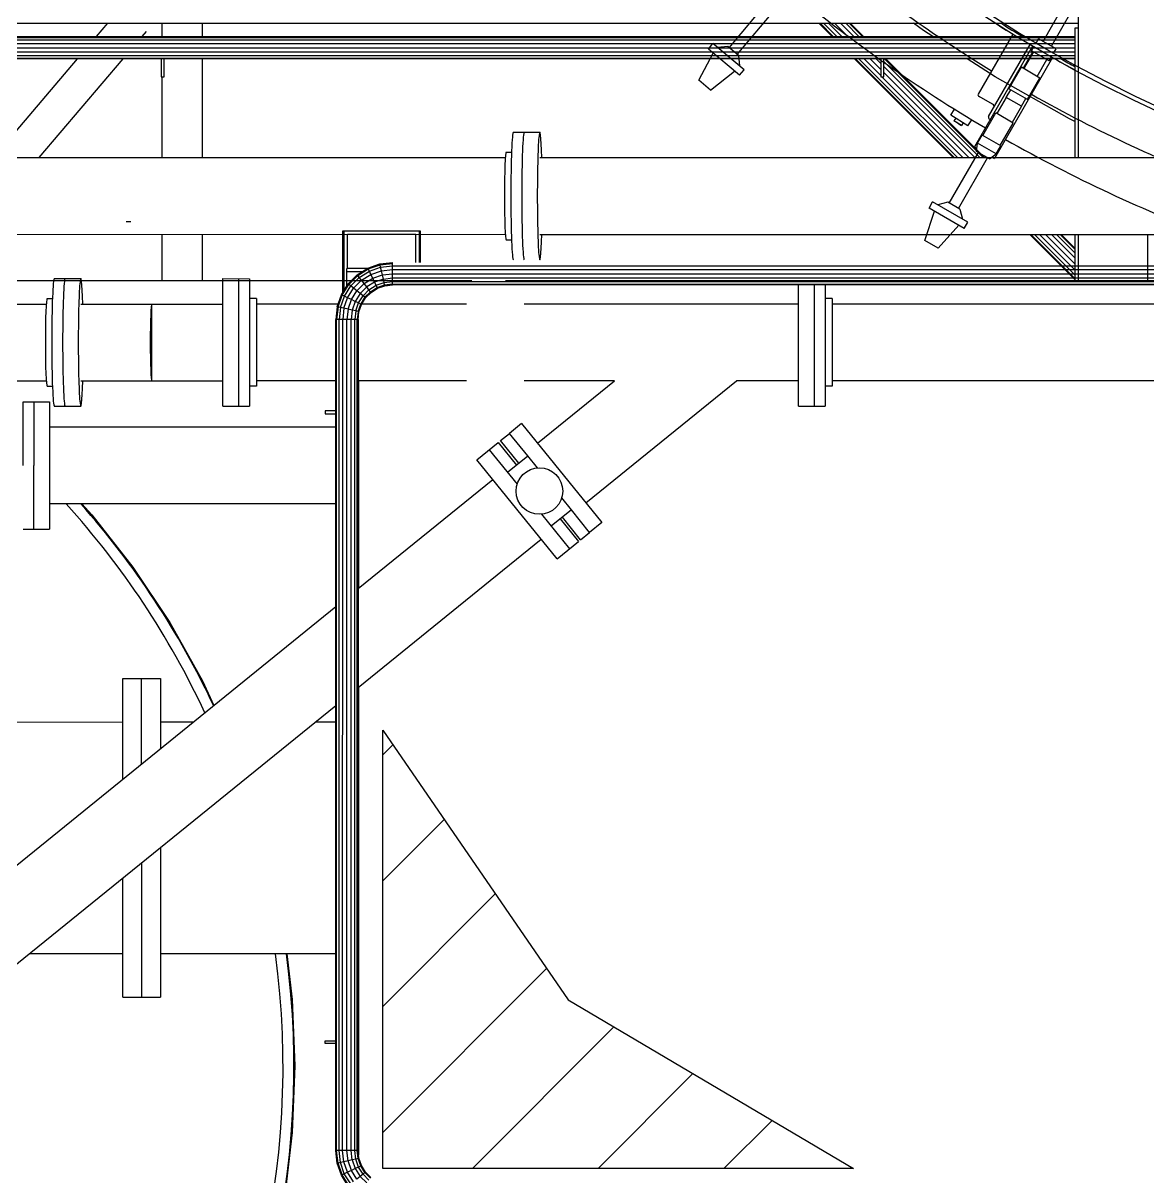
# Model space of a CAD drawing. Header units: metres. Extents: x 0 to 63075, y 0 to 44550.
# Drawn here: x 57810.6 to 58181, y 39610.1 to 39989.9 of the extents above; entities that cross this region are included whole.
import ezdxf

# ---------------------------------------------------------------- set-up
doc = ezdxf.new("R2010")
doc.units = ezdxf.units.M
doc.header["$LTSCALE"] = 75
for name, color, linetype in [('GSB', 7, 'Continuous'), ('ML6', 1, 'Continuous'), ('SDM', 7, 'Continuous'), ('SL1', 8, 'Continuous')]:
    doc.layers.add(name, color=color, linetype=linetype)
doc.styles.add('ROMANS', font='ROMANS.SHX')
doc.dimstyles.new('75___1-75', dxfattribs={"dimscale": 75, "dimtxt": 2.5, "dimasz": 2, "dimexe": 1.5, "dimexo": 1, "dimgap": 0.5, "dimtad": 1, "dimdec": 0, "dimzin": 12, "dimtxsty": 'ROMANS', "dimcen": 0, "dimclrd": 256, "dimclre": 256, "dimclrt": 3, "dimazin": 3, "dimtfac": 1, "dimtdec": 0, "dimtmove": 0, "dimatfit": 0, "dimfxl": 1, "dimlwd": -1, "dimlwe": -1, "dimarcsym": 0})

# ---------------------------------------------------------------- blocks, each defined once
blk = doc.blocks.new('A$C6bae614f')
at = {"layer": 'SL1'}
h = blk.add_hatch(dxfattribs=at)
h.set_pattern_fill('_USER', color=256, scale=195, angle=44.9981, style=0, pattern_type=0)
h.set_pattern_definition([(44.99813, (316091.82, -18683.72), (-137.8813, 137.89033), [])])
h.paths.add_polyline_path([(400329.4, 38977.5), (400955.3, 38607.8), (399923.2, 38607.8), (399923.3, 39568.3)])
for p, q in [((400682.8, 41064.4), (400765.2, 41162.6)), ((401371.4, 41078.3), (401417, 41157.5)), ((400700.5, 41049.5), (400782.9, 41147.7)), ((401389.7, 41067.7), (401435.4, 41146.8)), ((401449.3, 40823.5), (401449.3, 41134)), ((393206.3, 41118.1), (401449.3, 41117.9)), ((399295.4, 41088.8), (399320.1, 41117.9)), ((399395.4, 41088.8), (399405, 41100.2)), ((399438.5, 41117.9), (399438.5, 41088.8)), ((399527.4, 41117.9), (399527.4, 41088.8)), ((400908.6, 41088.8), (400879.5, 41117.9)), ((400911.2, 41088.8), (400882.1, 41117.9)), ((400918.7, 41088.8), (400889.6, 41117.9)), ((400929.9, 41088.8), (400900.8, 41117.9)), ((400943.1, 41088.8), (400914, 41117.9)), ((400956.3, 41088.8), (400927.2, 41117.9)), ((400967.5, 41088.8), (400938.4, 41117.9)), ((400975, 41088.8), (400945.9, 41117.9)), ((400948.5, 41117.9), (400977.6, 41088.8)), ((401108.9, 41101.9), (401087.2, 41117.9)), ((401129.2, 41088.8), (401108.9, 41101.9)), ((401449.3, 41107.4), (401441.2, 41107.4)), ((401441.2, 41107.4), (401441.2, 40823.5)), ((393376, 41074), (401441.2, 41073.7)), ((393377.2, 41081.9), (401441.2, 41081.6)), ((393403.3, 41089), (401441.2, 41088.8)), ((393403.3, 41087.2), (401441.2, 41086.9)), ((400637.2, 41061.2), (400647.3, 41073.3)), ((400715.4, 41016.2), (400647.3, 41073.3)), ((401304.8, 41094.2), (401228.9, 40962.7)), ((401355.8, 41074.7), (401361.3, 41084.2)), ((401399.8, 41061.9), (401361.3, 41084.2)), ((393375.6, 41064.6), (401441.2, 41064.4)), ((393376, 41055.3), (401441.2, 41055)), ((400616, 40992.9), (400647.7, 41052.3)), ((400705.3, 41004.1), (400637.2, 41061.2)), ((400679.7, 41067), (400657.3, 41065)), ((400703.5, 41047), (400679.7, 41067)), ((401348.3, 41068.1), (401220.8, 40847.2)), ((401251.6, 40913.3), (401342.9, 41071.3)), ((401348.8, 41056.1), (401327.4, 41019.2)), ((401329.4, 41018), (401350.8, 41055)), ((401346, 41057.7), (401351.1, 41066.5)), ((401384.6, 41035.5), (401346, 41057.7)), ((401394.3, 41052.5), (401399.8, 41061.9)), ((393377.2, 41047.4), (401441.2, 41047.1)), ((393379, 41042.1), (401441.2, 41041.8)), ((401441.2, 41040), (393403.3, 41040.2)), ((399069.9, 40823.6), (399253.9, 41040)), ((399169.9, 40823.6), (399353.9, 41040)), ((399437.2, 41040), (399437.2, 41000.9)), ((399443.6, 41000.9), (399443.6, 41040)), ((399527.4, 41040), (399527.4, 40823.6)), ((400703.5, 41047), (400705.5, 41024.5)), ((401173.8, 40823.5), (400957.4, 41040)), ((401176.4, 40823.5), (400960, 41040)), ((401183.9, 40823.5), (400967.5, 41040)), ((401015.4, 41003.3), (400978.7, 41040)), ((401015.4, 41016.5), (400991.9, 41040)), ((401015.4, 41029.7), (401005.1, 41040)), ((401015.4, 41040), (401015.4, 41000.9)), ((401021.7, 41000.9), (401021.7, 41040)), ((401232.7, 40823.5), (401021.7, 41034.5)), ((401221.5, 40823.5), (401021.7, 41023.3)), ((401240.2, 40823.5), (401023.7, 41040)), ((401026.4, 41040), (401242.8, 40823.5)), ((401266, 41000.3), (401204.7, 41040)), ((401392.3, 41042.7), (401264.8, 40821.7)), ((401358.5, 41001.3), (401379.8, 41038.2)), ((401384.6, 41035.5), (401389.6, 41044.2)), ((399437.2, 41000.9), (399443.6, 41000.9)), ((399438.5, 41000.9), (399438.5, 40823.6)), ((400641.7, 40971.3), (400694.7, 41012.9)), ((400705.3, 41004.1), (400715.4, 41016.2)), ((401015.4, 41000.9), (401021.7, 41000.9)), ((401195.1, 40823.5), (401017.8, 41000.9)), ((401208.3, 40823.5), (401021.7, 41010.1)), ((401429.1, 40908.3), (401266, 41000.3)), ((401296.4, 40974.4), (401323.6, 41021.4)), ((401364.3, 40997.9), (401323.6, 41021.4)), ((401337.1, 40950.9), (401364.3, 40997.9)), ((400641.7, 40971.3), (400616, 40992.9)), ((401290.6, 40955.4), (401300.3, 40972.1)), ((401337.1, 40950.9), (401296.4, 40974.4)), ((401260.4, 40940.4), (401231.4, 40957.2)), ((401290.6, 40955.4), (401270, 40919.9)), ((401323.6, 40936.3), (401290.6, 40955.4)), ((401323.6, 40936.3), (401333.3, 40953.1)), ((401169.1, 40916.3), (401177.3, 40929.5)), ((401239.1, 40872.1), (401267.5, 40921.3)), ((401305.6, 40899.3), (401267.5, 40921.3)), ((401323.6, 40936.3), (401303.2, 40900.7)), ((401206.4, 40893.1), (401169.1, 40916.3)), ((401179.6, 40909.8), (401175.9, 40903.9)), ((401192.3, 40893.7), (401175.9, 40903.9)), ((401184, 40898.8), (401175.9, 40903.9)), ((401184, 40898.8), (401192.3, 40893.7)), ((401195.9, 40899.6), (401192.3, 40893.7)), ((401206.4, 40893.1), (401214.8, 40906.5)), ((401254.2, 40907.7), (401255.4, 40907.1)), ((401277.2, 40850.1), (401305.6, 40899.3)), ((401441.2, 40902.4), (401429.1, 40908.3)), ((400209.5, 40879.1), (400267.7, 40879.1)), ((401227.3, 40855.4), (401237.5, 40873)), ((401278.8, 40849.1), (401237.5, 40873)), ((401220.8, 40847.2), (401226.2, 40844)), ((401225.5, 40837.2), (401227.3, 40855.4)), ((401268.7, 40831.5), (401227.3, 40855.4)), ((401268.7, 40831.5), (401278.8, 40849.1)), ((397270, 40823.7), (400191.9, 40823.6)), ((400193.7, 40835.5), (400205.5, 40835.5)), ((400267.6, 40823.6), (403189.6, 40823.5)), ((401165.6, 40723.9), (401229.7, 40834.8)), ((401185.6, 40712.3), (401249.7, 40823.3)), ((401253.8, 40820.9), (401225.5, 40837.2)), ((401253.8, 40820.9), (401268.7, 40831.5)), ((401259.4, 40824.9), (401264.8, 40821.7)), ((401121.2, 40712.8), (401129.1, 40726.5)), ((401206.1, 40682), (401129.1, 40726.5)), ((401162.1, 40725.9), (401140.4, 40720)), ((401189, 40710.3), (401162.1, 40725.9)), ((401112.2, 40641.9), (401133.1, 40705.9)), ((401198.2, 40668.3), (401121.2, 40712.8)), ((401189, 40710.3), (401194.8, 40688.5)), ((399370.5, 40682.4), (399360.5, 40682.4)), ((401141.3, 40625.1), (401186.3, 40675.2)), ((401198.2, 40668.3), (401206.1, 40682)), ((397270, 40655.4), (400191.9, 40655.3)), ((399438.5, 40655.3), (399438.5, 40553.6)), ((399527.4, 40655.3), (399527.4, 40553.6)), ((399835.5, 40662.8), (400005.5, 40662.8)), ((399835.5, 40527.9), (399835.5, 40662.8)), ((399838, 40662.8), (399838, 40531.9)), ((399845.5, 40655.6), (399995.5, 40655.6)), ((399845.5, 40580.6), (399845.5, 40655.6)), ((399995.5, 40593.4), (399995.5, 40655.6)), ((400003, 40662.8), (400003, 40593.4)), ((400005.5, 40643), (400003, 40640.5)), ((400005.5, 40662.8), (400005.5, 40593.4)), ((400193.7, 40643.4), (400205.5, 40643.4)), ((400267.6, 40655.3), (403189.6, 40655.2)), ((401441.2, 40556.1), (401342, 40655.3)), ((401441.2, 40558.8), (401344.7, 40655.3)), ((401441.2, 40566.2), (401352.2, 40655.3)), ((401441.2, 40577.4), (401363.3, 40655.3)), ((401441.2, 40590.6), (401376.6, 40655.3)), ((401441.2, 40603.8), (401389.8, 40655.3)), ((401441.2, 40615), (401401, 40655.3)), ((401441.2, 40622.5), (401408.4, 40655.3)), ((401411.1, 40655.3), (401441.2, 40625.1)), ((401441.2, 40655.3), (401441.2, 40553.5)), ((401449.3, 40553.5), (401449.3, 40655.3)), ((401601.3, 40553.5), (401601.3, 40655.3)), ((401141.3, 40625.1), (401112.2, 40641.9)), ((399916.9, 40590.3), (399944.5, 40593.4)), ((399944.5, 40546.5), (399944.5, 40593.4)), ((399889.8, 40580.6), (399844.5, 40580.6)), ((399844.5, 40542.2), (399844.5, 40580.6)), ((399844.5, 40574), (399879.3, 40574)), ((399867, 40566.3), (399890.6, 40581.1)), ((399868.1, 40564.8), (399891.4, 40579.4)), ((399871.4, 40560.7), (399893.7, 40574.6)), ((399876.4, 40554.5), (399897.1, 40567.5)), ((399890.6, 40581.1), (399916.9, 40590.3)), ((399891.4, 40579.4), (399890.6, 40581.1)), ((399891.4, 40579.4), (399917.3, 40588.5)), ((399893.7, 40574.6), (399891.4, 40579.4)), ((399893.7, 40574.6), (399918.5, 40583.3)), ((399897.1, 40567.5), (399893.7, 40574.6)), ((399897.1, 40567.5), (399920.2, 40575.6)), ((399901.2, 40559.1), (399897.1, 40567.5)), ((399917.3, 40588.5), (399916.9, 40590.3)), ((399917.3, 40588.5), (399944.5, 40591.5)), ((399918.5, 40583.3), (399917.3, 40588.5)), ((399918.5, 40583.3), (399944.5, 40586.3)), ((399920.2, 40575.6), (399918.5, 40583.3)), ((399920.2, 40575.6), (399944.5, 40578.3)), ((399922.3, 40566.5), (399920.2, 40575.6)), ((399922.3, 40566.5), (399944.5, 40569)), ((399944.5, 40586.3), (401931, 40586.2)), ((399944.5, 40578.3), (401931, 40578.3)), ((399944.5, 40569), (401931, 40568.9)), ((400118.2, 40553.6), (397192.2, 40553.7)), ((399202.7, 40558.2), (399260.9, 40558.2)), ((399572.3, 40278.8), (399572.3, 40558.2)), ((399572.3, 40558.2), (399630.5, 40558.1)), ((399606.6, 40558.1), (399606.6, 40278.7)), ((399630.5, 40558.1), (399630.5, 40278.7)), ((399832.5, 40523), (399847.3, 40546.6)), ((399834.1, 40522.2), (399848.7, 40545.4)), ((399838.9, 40519.9), (399852.9, 40542.1)), ((399847.3, 40546.6), (399867, 40566.3)), ((399848.7, 40545.4), (399847.3, 40546.6)), ((399848.7, 40545.4), (399868.1, 40564.8)), ((399852.9, 40542.1), (399848.7, 40545.4)), ((399852.9, 40542.1), (399871.4, 40560.7)), ((399859.1, 40537.2), (399852.9, 40542.1)), ((399859.1, 40537.2), (399876.4, 40554.5)), ((399866.4, 40531.4), (399882.2, 40547.2)), ((399868.1, 40564.8), (399867, 40566.3)), ((399871.4, 40560.7), (399868.1, 40564.8)), ((399876.4, 40554.5), (399871.4, 40560.7)), ((399882.2, 40547.2), (399876.4, 40554.5)), ((399882.2, 40547.2), (399901.2, 40559.1)), ((399888, 40539.9), (399882.2, 40547.2)), ((399905.2, 40550.7), (399888, 40539.9)), ((399892.9, 40533.7), (399908.6, 40543.6)), ((399901.2, 40559.1), (399922.3, 40566.5)), ((399905.2, 40550.7), (399901.2, 40559.1)), ((399924.4, 40557.4), (399905.2, 40550.7)), ((399908.6, 40543.6), (399905.2, 40550.7)), ((399908.6, 40543.6), (399926.1, 40549.7)), ((399910.9, 40538.8), (399908.6, 40543.6)), ((399910.9, 40538.8), (399927.3, 40544.5)), ((399911.7, 40537.1), (399927.7, 40542.7)), ((399924.4, 40557.4), (399922.3, 40566.5)), ((399924.4, 40557.4), (399944.5, 40559.7)), ((399926.1, 40549.7), (399924.4, 40557.4)), ((399926.1, 40549.7), (399944.5, 40551.7)), ((399927.3, 40544.5), (399926.1, 40549.7)), ((399927.3, 40544.5), (399944.5, 40546.5)), ((399927.7, 40542.7), (399927.3, 40544.5)), ((399927.7, 40542.7), (399944.5, 40544.6)), ((399944.5, 40559.7), (401931, 40559.6)), ((399944.5, 40551.7), (401931, 40551.7)), ((399944.5, 40544.6), (399944.5, 40546.5)), ((399944.5, 40546.5), (401931, 40546.4)), ((401931, 40544.5), (399944.5, 40544.6)), ((403118.2, 40553.5), (400192.2, 40553.6)), ((400835, 40278.7), (400835, 40544.6)), ((400869.3, 40544.6), (400869.3, 40278.7)), ((400893.2, 40544.6), (400893.2, 40278.7)), ((399823.3, 40496.7), (399832.5, 40523)), ((399825.1, 40496.3), (399834.1, 40522.2)), ((399830.2, 40495.1), (399838.9, 40519.9)), ((399834.1, 40522.2), (399832.5, 40523)), ((399838.9, 40519.9), (399834.1, 40522.2)), ((399846, 40516.4), (399838.9, 40519.9)), ((399846, 40516.4), (399859.1, 40537.2)), ((399854.4, 40512.4), (399866.4, 40531.4)), ((399866.4, 40531.4), (399859.1, 40537.2)), ((399873.7, 40525.5), (399862.9, 40508.3)), ((399873.7, 40525.5), (399866.4, 40531.4)), ((399870, 40504.9), (399879.8, 40520.6)), ((399888, 40539.9), (399873.7, 40525.5)), ((399879.8, 40520.6), (399873.7, 40525.5)), ((399874.8, 40502.6), (399884, 40517.3)), ((399879.8, 40520.6), (399892.9, 40533.7)), ((399884, 40517.3), (399879.8, 40520.6)), ((399884, 40517.3), (399896.2, 40529.6)), ((399885.4, 40516.1), (399884, 40517.3)), ((399885.4, 40516.1), (399897.4, 40528.1)), ((399892.9, 40533.7), (399888, 40539.9)), ((399896.2, 40529.6), (399892.9, 40533.7)), ((399896.2, 40529.6), (399910.9, 40538.8)), ((399897.4, 40528.1), (399896.2, 40529.6)), ((399897.4, 40528.1), (399911.7, 40537.1)), ((399911.7, 40537.1), (399910.9, 40538.8)), ((396263.2, 40502.7), (399185.1, 40502.6)), ((399186.9, 40514.5), (399198.7, 40514.5)), ((399260.9, 40502.6), (399572.3, 40502.6)), ((399416.6, 40334.3), (399416.6, 40502.6)), ((399646.3, 40514.5), (399630.5, 40514.5)), ((399646.3, 40514.5), (399646.3, 40322.4)), ((399825.3, 40502.6), (399646.3, 40502.6)), ((399823.3, 40496.7), (399820.1, 40469)), ((399825.1, 40496.3), (399822, 40469)), ((399825.1, 40496.3), (399823.3, 40496.7)), ((399830.2, 40495.1), (399825.1, 40496.3)), ((399830.2, 40495.1), (399827.3, 40469)), ((399837.9, 40493.3), (399830.2, 40495.1)), ((399837.9, 40493.3), (399835.2, 40469)), ((399837.9, 40493.3), (399846, 40516.4)), ((399847, 40491.3), (399837.9, 40493.3)), ((399847, 40491.3), (399844.5, 40469)), ((399854.4, 40512.4), (399846, 40516.4)), ((399847, 40491.3), (399854.4, 40512.4)), ((399856.1, 40489.2), (399847, 40491.3)), ((399862.9, 40508.3), (399854.4, 40512.4)), ((399862.9, 40508.3), (399856.1, 40489.2)), ((399870, 40504.9), (399862.9, 40508.3)), ((399863.9, 40487.4), (399870, 40504.9)), ((399869, 40486.2), (399874.8, 40502.6)), ((399874.8, 40502.6), (399870, 40504.9)), ((399870.8, 40485.8), (399876.4, 40501.8)), ((399876.4, 40501.8), (399874.8, 40502.6)), ((399876.4, 40501.8), (399885.4, 40516.1)), ((400106.7, 40502.6), (399876.9, 40502.6)), ((400835, 40502.5), (400232.9, 40502.6)), ((400909, 40514.4), (400893.2, 40514.4)), ((400909, 40514.4), (400909, 40322.4)), ((401998.7, 40502.5), (400909, 40502.5)), ((399820.1, 38646.9), (399820.1, 40469)), ((399822, 40469), (399820.1, 40469)), ((399821.9, 38646.9), (399822, 40469)), ((399827.3, 40469), (399822, 40469)), ((399827.2, 38646.9), (399827.3, 40469)), ((399835.2, 40469), (399827.3, 40469)), ((399835.1, 38646.9), (399835.2, 40469)), ((399844.5, 40469), (399835.2, 40469)), ((399853.9, 40469), (399844.5, 40469)), ((399844.5, 38646.9), (399844.5, 40469)), ((399853.8, 38646.9), (399853.9, 40469)), ((399856.1, 40489.2), (399853.9, 40469)), ((399861.8, 40469), (399853.9, 40469)), ((399863.9, 40487.4), (399856.1, 40489.2)), ((399861.7, 38646.9), (399861.8, 40469)), ((399863.9, 40487.4), (399861.8, 40469)), ((399867.1, 40469), (399861.8, 40469)), ((399869, 40486.2), (399863.9, 40487.4)), ((399867, 38646.9), (399867.1, 40469)), ((399869, 40486.2), (399867.1, 40469)), ((399868.9, 40469), (399867.1, 40469)), ((399868.9, 40469), (399870.8, 40485.8)), ((399868.9, 40469), (399868.9, 38646.9)), ((399870.8, 40485.8), (399869, 40486.2)), ((396263.2, 40334.4), (399185.1, 40334.3)), ((399186.9, 40322.4), (399198.7, 40322.4)), ((399260.9, 40334.3), (399572.3, 40334.3)), ((399646.3, 40322.4), (399630.5, 40322.4)), ((399820.1, 40334.3), (399646.3, 40334.3)), ((400106.7, 40334.3), (399868.9, 40334.3)), ((399870, 39879.7), (399870, 40334.3)), ((399870, 40334.3), (399870, 39879.7)), ((400431.7, 40334.3), (400232.9, 40334.3)), ((400262.6, 40197.5), (400431.7, 40334.3)), ((400368.5, 40066.7), (400699.1, 40334.3)), ((400835, 40334.3), (400699.1, 40334.3)), ((400909, 40322.4), (400893.2, 40322.4)), ((402006.6, 40334.2), (400909, 40334.3)), ((399134.3, 40288.2), (399192.4, 40288.2)), ((399134.3, 40148.5), (399134.3, 40288.2)), ((399158.2, 40288.2), (399158.1, 40148.5)), ((399192.4, 40288.2), (399192.4, 40148.5)), ((399202.7, 40278.8), (399260.8, 40278.8)), ((399572.3, 40278.8), (399630.5, 40278.7)), ((399820.1, 40268.4), (399796.5, 40268.4)), ((399796.5, 40268.4), (399796.5, 40262.1)), ((400835, 40278.7), (400893.2, 40278.7)), ((399796.5, 40262.1), (399820.1, 40262.1)), ((400227.7, 40240.6), (400201, 40219.1)), ((400227.7, 40240.6), (400403.4, 40023.5)), ((399820.1, 40232.6), (399192.4, 40232.6)), ((399870, 40232.6), (399868.9, 40232.6)), ((400181.3, 40203.1), (400201, 40219.1)), ((400241.1, 40169.6), (400201, 40219.1)), ((400129.6, 40161.3), (400176.4, 40199.2)), ((400176.4, 40199.2), (400216.5, 40149.7)), ((400221.3, 40153.6), (400181.3, 40203.1)), ((400156.7, 40183.2), (400218, 40107.5)), ((400196.8, 40133.7), (400241.1, 40169.6)), ((400262.3, 40143.4), (400241.1, 40169.6)), ((399158.1, 40008.8), (399158.1, 40148.5)), ((399192.4, 40148.5), (399192.4, 40008.8)), ((400217.5, 40052.7), (400129.6, 40161.3)), ((399868.9, 39878.8), (400164.5, 40118.1)), ((399820.1, 40064.3), (399192.4, 40064.3)), ((399262.8, 40064.3), (399284.9, 40040.4)), ((399870, 40064.3), (399868.9, 40064.3)), ((400336.7, 40051.4), (400315.5, 40077.6)), ((399284.9, 40040.4), (399375.3, 39925.7)), ((400305.4, 39944.1), (400217.5, 40052.7)), ((400271.2, 40041.8), (400332.5, 39966)), ((400336.7, 40051.4), (400292.4, 40015.6)), ((400376.8, 40001.9), (400336.7, 40051.4)), ((400312.1, 40031.5), (400352.2, 39982)), ((400357.1, 39985.9), (400317, 40035.4)), ((400403.4, 40023.5), (400376.8, 40001.9)), ((399134.3, 40008.8), (399192.4, 40008.8)), ((399868.9, 39662.3), (400270.4, 39987.3)), ((400357.1, 39985.9), (400376.8, 40001.9)), ((400305.4, 39944.1), (400352.2, 39982)), ((399375.3, 39925.7), (399456.4, 39804.3)), ((398891.9, 39088), (399820.1, 39839.3)), ((399456.4, 39804.3), (399527.8, 39676.8)), ((399353.1, 39461.3), (399353.1, 39681.7)), ((399353.1, 39681.7), (399435.4, 39681.7)), ((399394.3, 39494.6), (399394.3, 39681.7)), ((399435.4, 39681.7), (399435.4, 39527.9)), ((399527.8, 39676.8), (399552.7, 39622.8)), ((399870, 38704.6), (399870, 39663.2)), ((399870, 39663.2), (399870, 38637.1)), ((398997.8, 38957.2), (399820.1, 39622.8)), ((399552.2, 39622.4), (399551.9, 39622.5)), ((397870.7, 39586.5), (399353.1, 39586.4)), ((399507.7, 39586.4), (399435.4, 39586.4)), ((399820.1, 39586.4), (399775.2, 39586.4)), ((399870, 39586.4), (399868.9, 39586.4)), ((399435.4, 39311.4), (399435.4, 38983.2)), ((399394.3, 39278.1), (399394.3, 38983.2)), ((399353.1, 38983.2), (399353.1, 39244.8)), ((399353.1, 39078.4), (399147.6, 39078.4)), ((399820.1, 39078.4), (399435.4, 39078.4)), ((399712.9, 39078.4), (399724.8, 38978.3)), ((399870, 39078.4), (399868.9, 39078.4)), ((399353.1, 38983.2), (399435.4, 38983.2)), ((399724.8, 38978.3), (399730.5, 38832.4)), ((399796.5, 38887.8), (399820.1, 38887.8)), ((399796.5, 38881.4), (399796.5, 38887.8)), ((399820.1, 38881.4), (399796.5, 38881.4)), ((399730.5, 38832.4), (399724.7, 38686.5)), ((399868.9, 38762.8), (399870, 38762.8)), ((399868.9, 38755.6), (399870, 38755.6)), ((399870, 38704.6), (399870, 38704.6)), ((399724.7, 38686.5), (399707.6, 38541.4)), ((399870, 38680.6), (399868.9, 38680.6)), ((399868.9, 38674), (399870, 38674)), ((399823.2, 38619.2), (399820.1, 38646.9)), ((399821.9, 38646.9), (399820.1, 38646.9)), ((399825, 38619.6), (399821.9, 38646.9)), ((399827.2, 38646.9), (399821.9, 38646.9)), ((399830.2, 38620.8), (399827.2, 38646.9)), ((399835.1, 38646.9), (399827.2, 38646.9)), ((399844.5, 38646.9), (399835.1, 38646.9)), ((399837.9, 38622.6), (399835.1, 38646.9)), ((399853.8, 38646.9), (399844.5, 38646.9)), ((399847, 38624.7), (399844.5, 38646.9)), ((399856.1, 38626.7), (399853.8, 38646.9)), ((399861.7, 38646.9), (399853.8, 38646.9)), ((399863.8, 38628.5), (399861.7, 38646.9)), ((399867, 38646.9), (399861.7, 38646.9)), ((399868.9, 38646.9), (399867, 38646.9)), ((399869, 38629.7), (399867, 38646.9)), ((399870.8, 38630.1), (399868.9, 38646.9)), ((399830.2, 38620.8), (399825, 38619.6)), ((399837.9, 38622.6), (399830.2, 38620.8)), ((399838.8, 38596), (399830.2, 38620.8)), ((399847, 38624.7), (399837.9, 38622.6)), ((399846, 38599.5), (399837.9, 38622.6)), ((399856.1, 38626.7), (399847, 38624.7)), ((399854.4, 38603.5), (399847, 38624.7)), ((399863.8, 38628.5), (399856.1, 38626.7)), ((399856.1, 38626.7), (399862.8, 38607.6)), ((399869, 38629.7), (399863.8, 38628.5)), ((399869.9, 38611), (399863.8, 38628.5)), ((399870.8, 38630.1), (399869, 38629.7)), ((399874.7, 38613.3), (399869, 38629.7)), ((399876.4, 38614.1), (399870.8, 38630.1)), ((399825, 38619.6), (399823.2, 38619.2)), ((399832.4, 38592.9), (399823.2, 38619.2)), ((399834.1, 38593.7), (399825, 38619.6)), ((399838.8, 38596), (399834.1, 38593.7)), ((399846, 38599.5), (399838.8, 38596)), ((399852.8, 38573.8), (399838.8, 38596)), ((399854.4, 38603.5), (399846, 38599.5)), ((399859, 38578.7), (399846, 38599.5)), ((399862.8, 38607.6), (399854.4, 38603.5)), ((399866.3, 38584.6), (399854.4, 38603.5)), ((399869.9, 38611), (399862.8, 38607.6)), ((399862.8, 38607.6), (399873.6, 38590.4)), ((399874.7, 38613.3), (399869.9, 38611)), ((399879.8, 38595.3), (399869.9, 38611)), ((399879.8, 38595.3), (399873.6, 38590.4)), ((399876.4, 38614.1), (399874.7, 38613.3)), ((399883.9, 38598.6), (399874.7, 38613.3)), ((399885.4, 38599.8), (399876.4, 38614.1)), ((399883.9, 38598.6), (399879.8, 38595.3)), ((399892.9, 38582.2), (399879.8, 38595.3)), ((399885.4, 38599.8), (399883.9, 38598.6)), ((399896.2, 38586.3), (399883.9, 38598.6)), ((399897.3, 38587.8), (399885.4, 38599.8)), ((399834.1, 38593.7), (399832.4, 38592.9)), ((399847.2, 38569.3), (399832.4, 38592.9)), ((399848.7, 38570.5), (399834.1, 38593.7)), ((399873.6, 38590.4), (399866.3, 38584.6)), ((399873.6, 38590.4), (399887.9, 38576))]:
    blk.add_line(p, q, dxfattribs=at)
blk.add_lwpolyline([(400329.4, 38977.5), (400955.3, 38607.8), (399923.2, 38607.8), (399923.3, 39568.3)], close=True, dxfattribs=at)
for centre, radius in [((402870.4, 43653.3), 3000), ((402870.4, 43653.3), 2990.5), ((400266.7, 40092.6), 51)]:
    blk.add_circle(centre, radius, dxfattribs=at)
for centre, radius, start, end in [((402870.4, 43653.3), 3092.8, 230.4334, 238.5864), ((402870.4, 43653.3), 3207.1, 230.3912, 239.5444), ((402870.4, 43653.3), 3000, 237.6879, 238.7431), ((402870.4, 43653.3), 2993.5, 237.8852, 238.9487), ((402870.4, 43653.3), 3000, 240.5887, 241.5498), ((402870.4, 43653.3), 2993.5, 240.8102, 241.4823), ((402870.4, 43653.3), 3092.8, 240.4687, 249.5629), ((402870.4, 43653.3), 3207.1, 240.4519, 249.6051), ((397870.3, 38832.5), 1834, 24.9716, 42.1967), ((397870.3, 38832.5), 1858, 25.1562, 41.5291), ((397870.3, 38832.5), 1834, 282.7996, 7.7066), ((397870.3, 38832.5), 1858, 282.7626, 7.6064)]:
    blk.add_arc(centre, radius, start, end, dxfattribs=at)
for centre, major_axis, ratio, start_param, end_param in [((401233.2, 40960.2), (-4.33, 2.5), 0.707107, 0, 1.570796), ((401258.3, 40936.8), (5.2, -3), 0.707107, 0, 1.570796), ((401256, 40910.8), (-4.33, 2.5), 0.707107, 0, 1.570796), ((400209.5, 40739.4), (0, 139.7), 0.039582, 0, 1.570796), ((400233.4, 40739.4), (0, 139.7), 0.039582, 0, 1.570796), ((400267.6, 40739.4), (0, 139.7), 0.039582, 5.358734, 7.853982), ((400193.7, 40739.4), (0, 96), 0.039582, 0, 1.570796), ((400193.7, 40739.4), (0, -96), 0.039582, 4.712389, 6.283185), ((400209.5, 40739.4), (0, -139.7), 0.039582, 4.712389, 6.283185), ((400233.4, 40739.4), (0, -139.7), 0.039582, 4.712389, 6.283185), ((400267.6, 40739.4), (0, -139.7), 0.039582, 4.712389, 7.207637), ((399260.9, 40418.5), (0, 139.7), 0.039582, 5.358734, 7.853982), ((399202.7, 40418.5), (0, 139.7), 0.039582, 0, 1.570796), ((399226.6, 40418.5), (0, 139.7), 0.039582, 0, 1.570796), ((399186.9, 40418.5), (0, 96), 0.039582, 0, 1.570796), ((399416.6, 40418.5), (0, 84.1), 0.039582, 0, 1.570796), ((399186.9, 40418.5), (0, -96), 0.039582, 4.712389, 6.283185), ((399202.7, 40418.5), (0, -139.7), 0.039582, 4.712389, 6.283185), ((399226.6, 40418.5), (0, -139.7), 0.039582, 4.712389, 6.283185), ((399260.9, 40418.5), (0, -139.7), 0.039582, 4.712389, 7.207637), ((399416.6, 40418.5), (0, -84.1), 0.039582, 4.712389, 6.283185)]:
    blk.add_ellipse(centre, major_axis=major_axis, ratio=ratio, start_param=start_param, end_param=end_param, dxfattribs=at)
blk = doc.blocks.new('zw$15D4')
at = {"layer": 'ML6', "xscale": 0.2502808837766805, "yscale": 0.2502808837766805, "zscale": 0.2502808837766805}
blk.add_blockref('A$C6bae614f', (-85544.74, -3177.34), dxfattribs=at)

msp = doc.modelspace()

# ---------------------------------------------------------------- block references
at = {"layer": 'GSB', "xscale": 0.6000000000000068, "yscale": 0.6000000000000068, "zscale": 0.6000000000000068}
msp.add_blockref('zw$15D4', (49200, 35721.63), dxfattribs=at)

# ---------------------------------------------------------------- leaders
at = {"layer": 'SDM'}
msp.add_leader([(51608.33, 37812.06), (59453.13, 42438.72), (62243.43, 42438.72)], dimstyle='75___1-75', override={"dimtad": 0}, dxfattribs=at)

doc.saveas('drawing.dxf')
